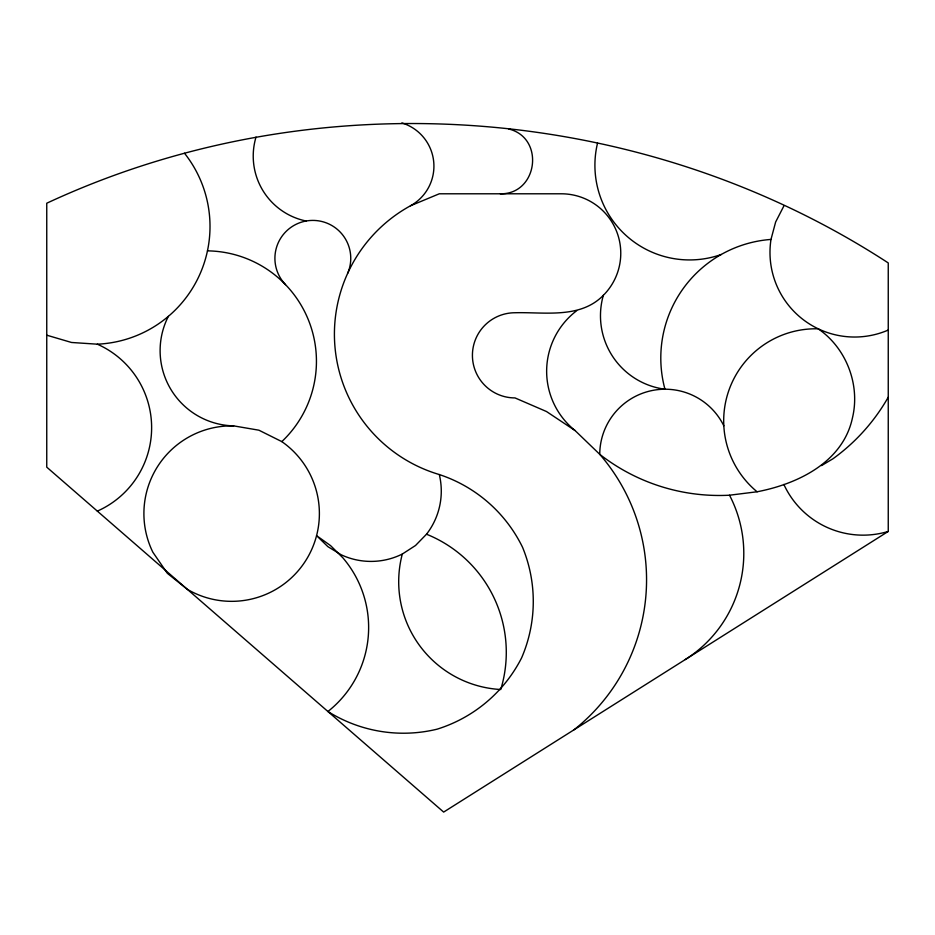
<?xml version="1.0" encoding="UTF-8"?>
<svg xmlns="http://www.w3.org/2000/svg" width="935" height="935" viewBox="0 0 935 935"><rect width="100%" height="100%" fill="white"/><g stroke="black" fill="none" stroke-linecap="round" stroke-linejoin="round"><path stroke-width="1.4" d="M439.298 474.548C475.763 486.597 505.742 512.789 522.56 547.314C537.169 582.821 536.819 622.628 521.601 657.878C504.175 692.099 473.741 717.764 437.077 729.183C399.759 738.253 360.466 731.883 327.916 711.5A107.046 107.046 0 0 0 342.829 557.774L330.593 545.643L316.568 535.638L327.846 546.624L341.287 554.829A70.3 70.3 0 0 0 402.307 554.046L415.526 545.491L426.512 534.212A70.3 70.3 0 0 0 439.298 474.548A146.386 146.386 0 0 1 410.453 205.793L439.298 193.79L561.28 193.79A59.478 59.478 0 0 1 603.344 295.331A74.087 74.087 0 0 0 664.96 389.217A118.92 118.92 0 0 1 770.989 239.43L775.641 222.016L783.869 205.981M757.081 491.775C797.707 483.991 843.008 462.229 852.451 417.91C860.422 384.752 846.327 348.089 818.207 328.816A92.051 92.051 0 0 0 757.081 491.775L729.51 495.211A194.316 194.316 0 0 1 599.744 454.328L575.048 430.532L546.496 411.529L515.01 397.924A42.589 42.589 0 0 1 472.42 355.335A42.589 42.589 0 0 1 515.01 312.746C544.637 311.928 580.156 319.034 603.344 295.331M888.25 531.431L443.658 812.083L46.75 467.161L46.75 203.222C314.744 78.435 640.592 101.576 888.25 262.934L888.25 531.431A87.165 87.165 0 0 1 783.869 484.447M821.538 465.595L832.968 458.769A194.316 194.316 0 0 0 888.25 397.188M500.295 193.79C537.789 194.562 545.245 137.971 508.815 129.007M184.499 153.246A117.833 117.833 0 0 1 97.334 344.185L71.539 342.479L46.75 335.186M233.668 425.881L258.901 430.193L281.809 441.612A87.738 87.738 0 0 1 305.558 560.871A87.738 87.738 0 0 1 187.339 589.331L167.365 573.319L152.861 552.223A87.738 87.738 0 0 1 233.668 425.881A75.279 75.279 0 0 1 168.358 316.369M723.819 425.799A65.38 65.38 0 0 0 599.744 454.328A191.441 191.441 0 0 1 574.09 729.744M285.526 284.649A37.926 37.926 0 0 1 283.165 234.708A37.926 37.926 0 0 1 332.369 225.826A37.926 37.926 0 0 1 347.621 273.441M401.863 122.917A45.196 45.196 0 0 1 410.453 205.793M575.048 430.532A76.039 76.039 0 0 1 576.673 310.724M402.307 554.046A107.946 107.946 0 0 0 500.739 689.516A127.347 127.347 0 0 0 426.512 534.212M207.465 250.86A110.447 110.447 0 0 1 281.809 441.612M97.334 344.185A91.303 91.303 0 0 1 97.334 511.118M306.096 221.011A66.291 66.291 0 0 1 256.015 137.071M721.236 254.484A94.657 94.657 0 0 1 597.535 143.149M888.25 330.055A84.618 84.618 0 0 1 770.989 239.43M729.51 495.211A125.594 125.594 0 0 1 685.25 659.572"/></g></svg>
